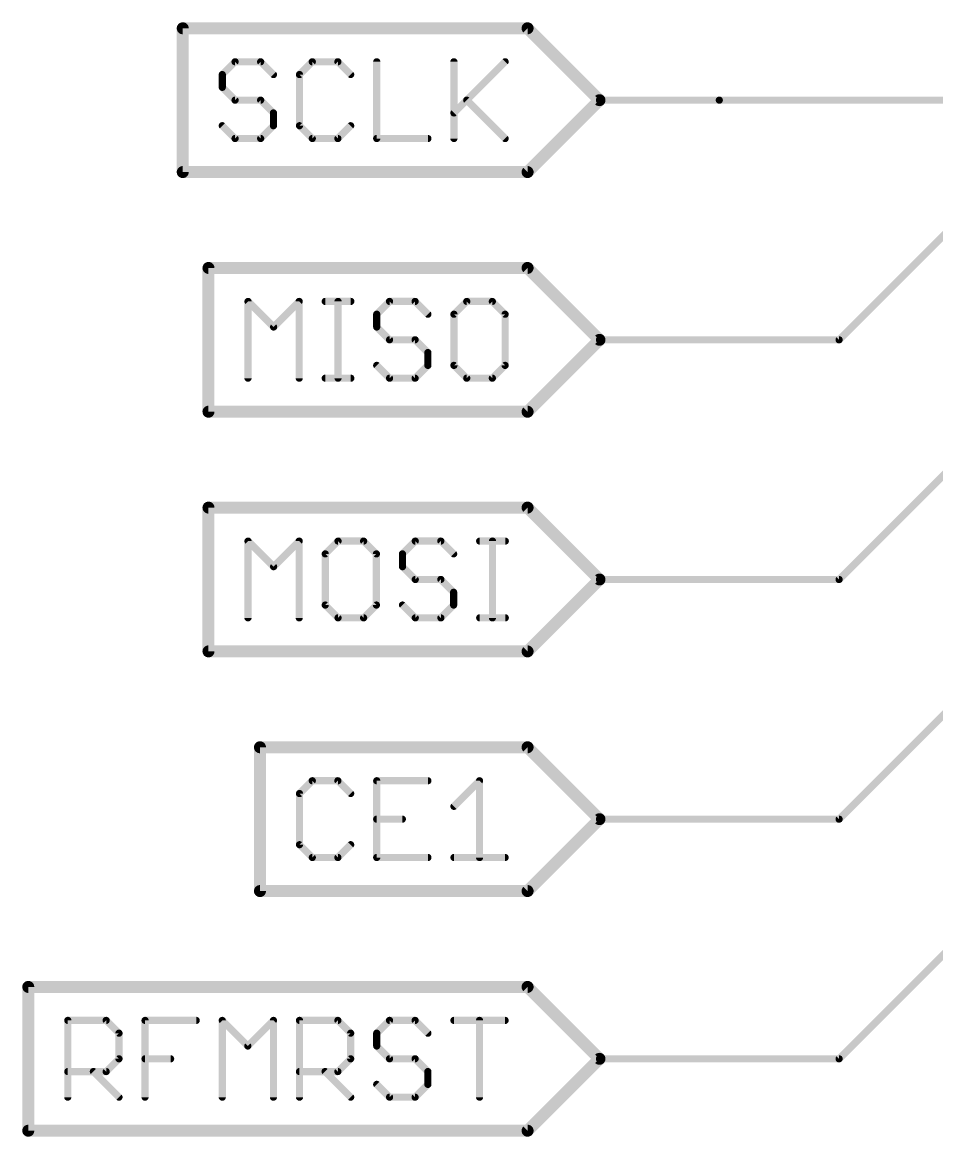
# Model space of a CAD drawing. Extents: x 2 to 137, y 1 to 177.
# Drawn here: x 74.12 to 93.51, y 61.85 to 85.47 of the extents above; entities that cross this region are included whole.
import ezdxf

# ---------------------------------------------------------------- set-up
doc = ezdxf.new("R2010")
doc.units = 0
doc.layers.add('91', color=94, linetype='CONTINUOUS')
doc.layers.add('95', color=250, linetype='CONTINUOUS')

msp = doc.modelspace()

# ---------------------------------------------------------------- linework, layer by layer
at = {"layer": '91', "const_width": 0.1524}
for points in [[(88.9, 83.82), (86.36, 83.82)], [(93.98, 83.82), (88.9, 83.82)], [(93.98, 81.28), (91.44, 78.74)], [(91.44, 78.74), (86.36, 78.74)], [(99.06, 76.2), (91.44, 68.58)], [(93.98, 76.2), (91.44, 73.66)], [(91.44, 73.66), (86.36, 73.66)], [(101.6, 73.66), (91.44, 63.5)], [(91.44, 68.58), (86.36, 68.58)], [(91.44, 63.5), (86.36, 63.5)]]:
    msp.add_lwpolyline(points, dxfattribs=at)
at = {"layer": '91', "const_width": 0.0762}
for points in [[(86.36, 83.8581, 1), (86.36, 83.7819)], [(88.9, 83.8581, 1), (88.9, 83.7819)], [(88.9, 83.7819, 1), (88.9, 83.8581)], [(86.36, 78.7781, 1), (86.36, 78.7019)], [(91.4131, 78.7669, 1), (91.4669, 78.7131)], [(91.44, 78.7019, 1), (91.44, 78.7781)], [(86.36, 73.6981, 1), (86.36, 73.6219)], [(91.4131, 73.6869, 1), (91.4669, 73.6331)], [(91.44, 73.6219, 1), (91.44, 73.6981)], [(86.36, 68.6181, 1), (86.36, 68.5419)], [(91.4131, 68.6069, 1), (91.4669, 68.5531)], [(91.44, 68.5419, 1), (91.44, 68.6181)], [(86.36, 63.5381, 1), (86.36, 63.4619)], [(91.4131, 63.5269, 1), (91.4669, 63.4731)], [(91.44, 63.4619, 1), (91.44, 63.5381)]]:
    msp.add_lwpolyline(points, format="xyb", dxfattribs=at)
at = {"layer": '95'}
for points, const_width in [([(84.836, 85.344), (77.5254, 85.344)], 0.254), ([(77.5254, 82.296), (77.5254, 85.344)], 0.254), ([(86.36, 83.82), (84.836, 85.344)], 0.254), ([(78.6347, 84.6342), (78.3636, 84.363)], 0.1524), ([(79.1771, 84.6342), (78.6347, 84.6342)], 0.1524), ([(79.4482, 84.363), (79.1771, 84.6342)], 0.1524), ([(80.2719, 84.6342), (80.0007, 84.363)], 0.1524), ([(80.8142, 84.6342), (80.2719, 84.6342)], 0.1524), ([(81.0854, 84.363), (80.8142, 84.6342)], 0.1524), ([(81.6379, 84.6342), (81.6379, 83.0072)], 0.1524), ([(83.275, 84.6342), (83.275, 83.0072)], 0.1524), ([(83.275, 83.5495), (84.3597, 84.6342)], 0.1524), ([(78.3636, 84.363), (78.3636, 84.0919)], 0.1524), ([(80.0007, 84.363), (80.0007, 83.2784)], 0.1524), ([(78.3636, 84.0919), (78.6347, 83.8207)], 0.1524), ([(78.6347, 83.8207), (79.1771, 83.8207)], 0.1524), ([(79.1771, 83.8207), (79.4482, 83.5495)], 0.1524), ([(83.5462, 83.8207), (84.3597, 83.0072)], 0.1524), ([(86.36, 83.82), (84.836, 82.296)], 0.254), ([(79.4482, 83.5495), (79.4482, 83.2784)], 0.1524), ([(78.6347, 83.0072), (78.3636, 83.2784)], 0.1524), ([(79.4482, 83.2784), (79.1771, 83.0072)], 0.1524), ([(80.0007, 83.2784), (80.2719, 83.0072)], 0.1524), ([(80.8142, 83.0072), (81.0854, 83.2784)], 0.1524), ([(79.1771, 83.0072), (78.6347, 83.0072)], 0.1524), ([(80.2719, 83.0072), (80.8142, 83.0072)], 0.1524), ([(81.6379, 83.0072), (82.7225, 83.0072)], 0.1524), ([(84.836, 82.296), (77.5254, 82.296)], 0.254), ([(84.836, 80.264), (78.0711, 80.264)], 0.254), ([(78.0711, 77.216), (78.0711, 80.264)], 0.254), ([(86.36, 78.74), (84.836, 80.264)], 0.254), ([(78.9093, 77.9272), (78.9093, 79.5542)], 0.1524), ([(78.9093, 79.5542), (79.4516, 79.0119)], 0.1524), ([(79.4516, 79.0119), (79.9939, 79.5542)], 0.1524), ([(79.9939, 79.5542), (79.9939, 77.9272)], 0.1524), ([(80.5464, 79.5542), (81.0888, 79.5542)], 0.1524), ([(80.8176, 77.9272), (80.8176, 79.5542)], 0.1524), ([(81.909, 79.5542), (81.6379, 79.283)], 0.1524), ([(82.4514, 79.5542), (81.909, 79.5542)], 0.1524), ([(82.7225, 79.283), (82.4514, 79.5542)], 0.1524), ([(83.5462, 79.5542), (83.275, 79.283)], 0.1524), ([(84.0885, 79.5542), (83.5462, 79.5542)], 0.1524), ([(84.3597, 79.283), (84.0885, 79.5542)], 0.1524), ([(81.6379, 79.283), (81.6379, 79.0119)], 0.1524), ([(83.275, 79.283), (83.275, 78.1984)], 0.1524), ([(84.3597, 78.1984), (84.3597, 79.283)], 0.1524), ([(81.6379, 79.0119), (81.909, 78.7407)], 0.1524), ([(81.909, 78.7407), (82.4514, 78.7407)], 0.1524), ([(82.4514, 78.7407), (82.7225, 78.4695)], 0.1524), ([(86.36, 78.74), (84.836, 77.216)], 0.254), ([(82.7225, 78.4695), (82.7225, 78.1984)], 0.1524), ([(81.909, 77.9272), (81.6379, 78.1984)], 0.1524), ([(82.7225, 78.1984), (82.4514, 77.9272)], 0.1524), ([(83.275, 78.1984), (83.5462, 77.9272)], 0.1524), ([(84.0885, 77.9272), (84.3597, 78.1984)], 0.1524), ([(80.5464, 77.9272), (81.0888, 77.9272)], 0.1524), ([(82.4514, 77.9272), (81.909, 77.9272)], 0.1524), ([(83.5462, 77.9272), (84.0885, 77.9272)], 0.1524), ([(84.836, 77.216), (78.0711, 77.216)], 0.254), ([(84.836, 75.184), (78.0711, 75.184)], 0.254), ([(78.0711, 72.136), (78.0711, 75.184)], 0.254), ([(86.36, 73.66), (84.836, 75.184)], 0.254), ([(78.9093, 72.8472), (78.9093, 74.4742)], 0.1524), ([(78.9093, 74.4742), (79.4516, 73.9319)], 0.1524), ([(79.4516, 73.9319), (79.9939, 74.4742)], 0.1524), ([(79.9939, 74.4742), (79.9939, 72.8472)], 0.1524), ([(80.8176, 74.4742), (80.5464, 74.203)], 0.1524), ([(81.3599, 74.4742), (80.8176, 74.4742)], 0.1524), ([(81.6311, 74.203), (81.3599, 74.4742)], 0.1524), ([(82.4548, 74.4742), (82.1836, 74.203)], 0.1524), ([(82.9971, 74.4742), (82.4548, 74.4742)], 0.1524), ([(83.2683, 74.203), (82.9971, 74.4742)], 0.1524), ([(83.8208, 74.4742), (84.3631, 74.4742)], 0.1524), ([(84.0919, 72.8472), (84.0919, 74.4742)], 0.1524), ([(80.5464, 74.203), (80.5464, 73.1184)], 0.1524), ([(81.6311, 73.1184), (81.6311, 74.203)], 0.1524), ([(82.1836, 74.203), (82.1836, 73.9319)], 0.1524), ([(82.1836, 73.9319), (82.4548, 73.6607)], 0.1524), ([(82.4548, 73.6607), (82.9971, 73.6607)], 0.1524), ([(82.9971, 73.6607), (83.2683, 73.3895)], 0.1524), ([(86.36, 73.66), (84.836, 72.136)], 0.254), ([(83.2683, 73.3895), (83.2683, 73.1184)], 0.1524), ([(80.5464, 73.1184), (80.8176, 72.8472)], 0.1524), ([(81.3599, 72.8472), (81.6311, 73.1184)], 0.1524), ([(82.4548, 72.8472), (82.1836, 73.1184)], 0.1524), ([(83.2683, 73.1184), (82.9971, 72.8472)], 0.1524), ([(80.8176, 72.8472), (81.3599, 72.8472)], 0.1524), ([(82.9971, 72.8472), (82.4548, 72.8472)], 0.1524), ([(83.8208, 72.8472), (84.3631, 72.8472)], 0.1524), ([(84.836, 72.136), (78.0711, 72.136)], 0.254), ([(84.836, 70.104), (79.1625, 70.104)], 0.254), ([(79.1625, 67.056), (79.1625, 70.104)], 0.254), ([(86.36, 68.58), (84.836, 70.104)], 0.254), ([(80.2719, 69.3942), (80.0007, 69.123)], 0.1524), ([(80.8142, 69.3942), (80.2719, 69.3942)], 0.1524), ([(81.0854, 69.123), (80.8142, 69.3942)], 0.1524), ([(82.7225, 69.3942), (81.6379, 69.3942)], 0.1524), ([(81.6379, 69.3942), (81.6379, 67.7672)], 0.1524), ([(83.275, 68.8519), (83.8174, 69.3942)], 0.1524), ([(83.8174, 69.3942), (83.8174, 67.7672)], 0.1524), ([(80.0007, 69.123), (80.0007, 68.0384)], 0.1524), ([(81.6379, 68.5807), (82.1802, 68.5807)], 0.1524), ([(86.36, 68.58), (84.836, 67.056)], 0.254), ([(80.0007, 68.0384), (80.2719, 67.7672)], 0.1524), ([(80.8142, 67.7672), (81.0854, 68.0384)], 0.1524), ([(80.2719, 67.7672), (80.8142, 67.7672)], 0.1524), ([(81.6379, 67.7672), (82.7225, 67.7672)], 0.1524), ([(83.275, 67.7672), (84.3597, 67.7672)], 0.1524), ([(84.836, 67.056), (79.1625, 67.056)], 0.254), ([(84.836, 65.024), (74.251, 65.024)], 0.254), ([(74.251, 61.976), (74.251, 65.024)], 0.254), ([(86.36, 63.5), (84.836, 65.024)], 0.254), ([(75.0892, 62.6872), (75.0892, 64.3142)], 0.1524), ([(75.0892, 64.3142), (75.9027, 64.3142)], 0.1524), ([(75.9027, 64.3142), (76.1739, 64.043)], 0.1524), ([(76.7264, 62.6872), (76.7264, 64.3142)], 0.1524), ([(76.7264, 64.3142), (77.8111, 64.3142)], 0.1524), ([(78.3636, 62.6872), (78.3636, 64.3142)], 0.1524), ([(78.3636, 64.3142), (78.9059, 63.7719)], 0.1524), ([(78.9059, 63.7719), (79.4482, 64.3142)], 0.1524), ([(79.4482, 64.3142), (79.4482, 62.6872)], 0.1524), ([(80.0007, 62.6872), (80.0007, 64.3142)], 0.1524), ([(80.0007, 64.3142), (80.8142, 64.3142)], 0.1524), ([(80.8142, 64.3142), (81.0854, 64.043)], 0.1524), ([(81.909, 64.3142), (81.6379, 64.043)], 0.1524), ([(82.4514, 64.3142), (81.909, 64.3142)], 0.1524), ([(82.7225, 64.043), (82.4514, 64.3142)], 0.1524), ([(83.275, 64.3142), (84.3597, 64.3142)], 0.1524), ([(83.8174, 62.6872), (83.8174, 64.3142)], 0.1524), ([(76.1739, 64.043), (76.1739, 63.5007)], 0.1524), ([(81.0854, 64.043), (81.0854, 63.5007)], 0.1524), ([(81.6379, 64.043), (81.6379, 63.7719)], 0.1524), ([(81.6379, 63.7719), (81.909, 63.5007)], 0.1524), ([(76.1739, 63.5007), (75.9027, 63.2295)], 0.1524), ([(76.7264, 63.5007), (77.2687, 63.5007)], 0.1524), ([(81.0854, 63.5007), (80.8142, 63.2295)], 0.1524), ([(81.909, 63.5007), (82.4514, 63.5007)], 0.1524), ([(82.4514, 63.5007), (82.7225, 63.2295)], 0.1524), ([(86.36, 63.5), (84.836, 61.976)], 0.254), ([(75.9027, 63.2295), (75.0892, 63.2295)], 0.1524), ([(75.6316, 63.2295), (76.1739, 62.6872)], 0.1524), ([(80.8142, 63.2295), (80.0007, 63.2295)], 0.1524), ([(80.543, 63.2295), (81.0854, 62.6872)], 0.1524), ([(82.7225, 63.2295), (82.7225, 62.9584)], 0.1524), ([(81.909, 62.6872), (81.6379, 62.9584)], 0.1524), ([(82.7225, 62.9584), (82.4514, 62.6872)], 0.1524), ([(82.4514, 62.6872), (81.909, 62.6872)], 0.1524), ([(84.836, 61.976), (74.251, 61.976)], 0.254)]:
    msp.add_lwpolyline(points, dxfattribs=dict(at, const_width=const_width))
for points, const_width in [([(77.5254, 85.4075, 1), (77.5254, 85.2805)], 0.127), ([(77.5889, 85.344, 1), (77.4619, 85.344)], 0.127), ([(84.8809, 85.3889, 1), (84.7911, 85.2991)], 0.127), ([(84.836, 85.2805, 1), (84.836, 85.4075)], 0.127), ([(78.6347, 84.6723, 1), (78.6347, 84.5961)], 0.0762), ([(78.6617, 84.6072, 1), (78.6078, 84.6611)], 0.0762), ([(79.204, 84.6611, 1), (79.1501, 84.6072)], 0.0762), ([(79.1771, 84.5961, 1), (79.1771, 84.6723)], 0.0762), ([(80.2719, 84.6723, 1), (80.2719, 84.5961)], 0.0762), ([(80.2988, 84.6072, 1), (80.2449, 84.6611)], 0.0762), ([(80.8412, 84.6611, 1), (80.7873, 84.6072)], 0.0762), ([(80.8142, 84.5961, 1), (80.8142, 84.6723)], 0.0762), ([(81.676, 84.6342, 1), (81.5998, 84.6342)], 0.0762), ([(83.3131, 84.6342, 1), (83.2369, 84.6342)], 0.0762), ([(84.3866, 84.6072, 1), (84.3328, 84.6611)], 0.0762), ([(78.3366, 84.39, 1), (78.3905, 84.3361)], 0.0762), ([(78.4017, 84.363, 1), (78.3255, 84.363)], 0.0762), ([(79.4213, 84.3361, 1), (79.4752, 84.39)], 0.0762), ([(80.0388, 84.363, 1), (79.9626, 84.363)], 0.0762), ([(79.9738, 84.39, 1), (80.0277, 84.3361)], 0.0762), ([(81.0584, 84.3361, 1), (81.1123, 84.39)], 0.0762), ([(78.3905, 84.1188, 1), (78.3366, 84.0649)], 0.0762), ([(78.3255, 84.0919, 1), (78.4017, 84.0919)], 0.0762), ([(78.6347, 83.8588, 1), (78.6347, 83.7826)], 0.0762), ([(78.6078, 83.7938, 1), (78.6617, 83.8476)], 0.0762), ([(79.204, 83.8476, 1), (79.1501, 83.7938)], 0.0762), ([(79.1771, 83.7826, 1), (79.1771, 83.8588)], 0.0762), ([(83.5731, 83.8476, 1), (83.5193, 83.7938)], 0.0762), ([(86.4049, 83.7751, 1), (86.3151, 83.8649)], 0.127), ([(86.3151, 83.7751, 1), (86.4049, 83.8649)], 0.127), ([(79.4863, 83.5495, 1), (79.4101, 83.5495)], 0.0762), ([(79.4213, 83.5226, 1), (79.4752, 83.5765)], 0.0762), ([(83.2481, 83.5765, 1), (83.302, 83.5226)], 0.0762), ([(78.3905, 83.3053, 1), (78.3366, 83.2514)], 0.0762), ([(79.4101, 83.2784, 1), (79.4863, 83.2784)], 0.0762), ([(79.4752, 83.2514, 1), (79.4213, 83.3053)], 0.0762), ([(80.0277, 83.3053, 1), (79.9738, 83.2514)], 0.0762), ([(79.9626, 83.2784, 1), (80.0388, 83.2784)], 0.0762), ([(81.1123, 83.2514, 1), (81.0584, 83.3053)], 0.0762), ([(78.6347, 83.0453, 1), (78.6347, 82.9691)], 0.0762), ([(78.6078, 82.9803, 1), (78.6617, 83.0341)], 0.0762), ([(79.1501, 83.0341, 1), (79.204, 82.9803)], 0.0762), ([(79.1771, 82.9691, 1), (79.1771, 83.0453)], 0.0762), ([(80.2719, 83.0453, 1), (80.2719, 82.9691)], 0.0762), ([(80.2449, 82.9803, 1), (80.2988, 83.0341)], 0.0762), ([(80.7873, 83.0341, 1), (80.8412, 82.9803)], 0.0762), ([(80.8142, 82.9691, 1), (80.8142, 83.0453)], 0.0762), ([(81.6379, 83.0453, 1), (81.6379, 82.9691)], 0.0762), ([(81.5998, 83.0072, 1), (81.676, 83.0072)], 0.0762), ([(82.7225, 82.9691, 1), (82.7225, 83.0453)], 0.0762), ([(83.2369, 83.0072, 1), (83.3131, 83.0072)], 0.0762), ([(84.3328, 82.9803, 1), (84.3866, 83.0341)], 0.0762), ([(77.5254, 82.3595, 1), (77.5254, 82.2325)], 0.127), ([(77.4619, 82.296, 1), (77.5889, 82.296)], 0.127), ([(84.7911, 82.3409, 1), (84.8809, 82.2511)], 0.127), ([(84.836, 82.2325, 1), (84.836, 82.3595)], 0.127), ([(78.0711, 80.3275, 1), (78.0711, 80.2005)], 0.127), ([(78.1346, 80.264, 1), (78.0076, 80.264)], 0.127), ([(84.8809, 80.3089, 1), (84.7911, 80.2191)], 0.127), ([(84.836, 80.2005, 1), (84.836, 80.3275)], 0.127), ([(78.9362, 79.5811, 1), (78.8823, 79.5272)], 0.0762), ([(78.9474, 79.5542, 1), (78.8712, 79.5542)], 0.0762), ([(80.032, 79.5542, 1), (79.9558, 79.5542)], 0.0762), ([(80.0209, 79.5272, 1), (79.967, 79.5811)], 0.0762), ([(80.5464, 79.5923, 1), (80.5464, 79.5161)], 0.0762), ([(80.8557, 79.5542, 1), (80.7795, 79.5542)], 0.0762), ([(81.0888, 79.5161, 1), (81.0888, 79.5923)], 0.0762), ([(81.909, 79.5923, 1), (81.909, 79.5161)], 0.0762), ([(81.936, 79.5272, 1), (81.8821, 79.5811)], 0.0762), ([(82.4783, 79.5811, 1), (82.4244, 79.5272)], 0.0762), ([(82.4514, 79.5161, 1), (82.4514, 79.5923)], 0.0762), ([(83.5462, 79.5923, 1), (83.5462, 79.5161)], 0.0762), ([(83.5731, 79.5272, 1), (83.5193, 79.5811)], 0.0762), ([(84.1155, 79.5811, 1), (84.0616, 79.5272)], 0.0762), ([(84.0885, 79.5161, 1), (84.0885, 79.5923)], 0.0762), ([(81.6109, 79.31, 1), (81.6648, 79.2561)], 0.0762), ([(81.676, 79.283, 1), (81.5998, 79.283)], 0.0762), ([(82.6956, 79.2561, 1), (82.7495, 79.31)], 0.0762), ([(83.3131, 79.283, 1), (83.2369, 79.283)], 0.0762), ([(83.2481, 79.31, 1), (83.302, 79.2561)], 0.0762), ([(84.3978, 79.283, 1), (84.3216, 79.283)], 0.0762), ([(84.3328, 79.2561, 1), (84.3866, 79.31)], 0.0762), ([(79.4247, 79.0388, 1), (79.4786, 78.9849)], 0.0762), ([(79.4247, 78.9849, 1), (79.4786, 79.0388)], 0.0762), ([(81.6648, 79.0388, 1), (81.6109, 78.9849)], 0.0762), ([(81.5998, 79.0119, 1), (81.676, 79.0119)], 0.0762), ([(81.909, 78.7788, 1), (81.909, 78.7026)], 0.0762), ([(81.8821, 78.7138, 1), (81.936, 78.7676)], 0.0762), ([(82.4783, 78.7676, 1), (82.4244, 78.7138)], 0.0762), ([(82.4514, 78.7026, 1), (82.4514, 78.7788)], 0.0762), ([(86.4049, 78.6951, 1), (86.3151, 78.7849)], 0.127), ([(86.3151, 78.6951, 1), (86.4049, 78.7849)], 0.127), ([(82.7606, 78.4695, 1), (82.6844, 78.4695)], 0.0762), ([(82.6956, 78.4426, 1), (82.7495, 78.4965)], 0.0762), ([(81.6648, 78.2253, 1), (81.6109, 78.1714)], 0.0762), ([(82.6844, 78.1984, 1), (82.7606, 78.1984)], 0.0762), ([(82.7495, 78.1714, 1), (82.6956, 78.2253)], 0.0762), ([(83.302, 78.2253, 1), (83.2481, 78.1714)], 0.0762), ([(83.2369, 78.1984, 1), (83.3131, 78.1984)], 0.0762), ([(84.3216, 78.1984, 1), (84.3978, 78.1984)], 0.0762), ([(84.3866, 78.1714, 1), (84.3328, 78.2253)], 0.0762), ([(78.8712, 77.9272, 1), (78.9474, 77.9272)], 0.0762), ([(79.9558, 77.9272, 1), (80.032, 77.9272)], 0.0762), ([(80.5464, 77.9653, 1), (80.5464, 77.8891)], 0.0762), ([(80.7795, 77.9272, 1), (80.8557, 77.9272)], 0.0762), ([(81.0888, 77.8891, 1), (81.0888, 77.9653)], 0.0762), ([(81.909, 77.9653, 1), (81.909, 77.8891)], 0.0762), ([(81.8821, 77.9003, 1), (81.936, 77.9541)], 0.0762), ([(82.4244, 77.9541, 1), (82.4783, 77.9003)], 0.0762), ([(82.4514, 77.8891, 1), (82.4514, 77.9653)], 0.0762), ([(83.5462, 77.9653, 1), (83.5462, 77.8891)], 0.0762), ([(83.5193, 77.9003, 1), (83.5731, 77.9541)], 0.0762), ([(84.0616, 77.9541, 1), (84.1155, 77.9003)], 0.0762), ([(84.0885, 77.8891, 1), (84.0885, 77.9653)], 0.0762), ([(78.0711, 77.2795, 1), (78.0711, 77.1525)], 0.127), ([(78.0076, 77.216, 1), (78.1346, 77.216)], 0.127), ([(84.7911, 77.2609, 1), (84.8809, 77.1711)], 0.127), ([(84.836, 77.1525, 1), (84.836, 77.2795)], 0.127), ([(78.0711, 75.2475, 1), (78.0711, 75.1205)], 0.127), ([(78.1346, 75.184, 1), (78.0076, 75.184)], 0.127), ([(84.8809, 75.2289, 1), (84.7911, 75.1391)], 0.127), ([(84.836, 75.1205, 1), (84.836, 75.2475)], 0.127), ([(78.9362, 74.5011, 1), (78.8823, 74.4472)], 0.0762), ([(78.9474, 74.4742, 1), (78.8712, 74.4742)], 0.0762), ([(80.032, 74.4742, 1), (79.9558, 74.4742)], 0.0762), ([(80.0209, 74.4472, 1), (79.967, 74.5011)], 0.0762), ([(80.8176, 74.5123, 1), (80.8176, 74.4361)], 0.0762), ([(80.8445, 74.4472, 1), (80.7907, 74.5011)], 0.0762), ([(81.3869, 74.5011, 1), (81.333, 74.4472)], 0.0762), ([(81.3599, 74.4361, 1), (81.3599, 74.5123)], 0.0762), ([(82.4548, 74.5123, 1), (82.4548, 74.4361)], 0.0762), ([(82.4817, 74.4472, 1), (82.4278, 74.5011)], 0.0762), ([(83.024, 74.5011, 1), (82.9702, 74.4472)], 0.0762), ([(82.9971, 74.4361, 1), (82.9971, 74.5123)], 0.0762), ([(83.8208, 74.5123, 1), (83.8208, 74.4361)], 0.0762), ([(84.13, 74.4742, 1), (84.0538, 74.4742)], 0.0762), ([(84.3631, 74.4361, 1), (84.3631, 74.5123)], 0.0762), ([(80.5845, 74.203, 1), (80.5083, 74.203)], 0.0762), ([(80.5195, 74.23, 1), (80.5734, 74.1761)], 0.0762), ([(81.6692, 74.203, 1), (81.593, 74.203)], 0.0762), ([(81.6042, 74.1761, 1), (81.658, 74.23)], 0.0762), ([(82.2217, 74.203, 1), (82.1455, 74.203)], 0.0762), ([(82.1567, 74.23, 1), (82.2105, 74.1761)], 0.0762), ([(83.2413, 74.1761, 1), (83.2952, 74.23)], 0.0762), ([(79.4247, 73.9588, 1), (79.4786, 73.9049)], 0.0762), ([(79.4247, 73.9049, 1), (79.4786, 73.9588)], 0.0762), ([(82.2105, 73.9588, 1), (82.1567, 73.9049)], 0.0762), ([(82.1455, 73.9319, 1), (82.2217, 73.9319)], 0.0762), ([(82.4548, 73.6988, 1), (82.4548, 73.6226)], 0.0762), ([(82.4278, 73.6338, 1), (82.4817, 73.6876)], 0.0762), ([(83.024, 73.6876, 1), (82.9701, 73.6338)], 0.0762), ([(82.9971, 73.6226, 1), (82.9971, 73.6988)], 0.0762), ([(86.4049, 73.6151, 1), (86.3151, 73.7049)], 0.127), ([(86.3151, 73.6151, 1), (86.4049, 73.7049)], 0.127), ([(83.3064, 73.3895, 1), (83.2302, 73.3895)], 0.0762), ([(83.2413, 73.3626, 1), (83.2952, 73.4165)], 0.0762), ([(80.5734, 73.1453, 1), (80.5195, 73.0914)], 0.0762), ([(80.5083, 73.1184, 1), (80.5845, 73.1184)], 0.0762), ([(81.593, 73.1184, 1), (81.6692, 73.1184)], 0.0762), ([(81.658, 73.0914, 1), (81.6042, 73.1453)], 0.0762), ([(82.2105, 73.1453, 1), (82.1567, 73.0914)], 0.0762), ([(83.2302, 73.1184, 1), (83.3064, 73.1184)], 0.0762), ([(83.2952, 73.0914, 1), (83.2413, 73.1453)], 0.0762), ([(78.8712, 72.8472, 1), (78.9474, 72.8472)], 0.0762), ([(79.9558, 72.8472, 1), (80.032, 72.8472)], 0.0762), ([(80.8176, 72.8853, 1), (80.8176, 72.8091)], 0.0762), ([(80.7907, 72.8203, 1), (80.8445, 72.8741)], 0.0762), ([(81.333, 72.8741, 1), (81.3869, 72.8203)], 0.0762), ([(81.3599, 72.8091, 1), (81.3599, 72.8853)], 0.0762), ([(82.4548, 72.8853, 1), (82.4548, 72.8091)], 0.0762), ([(82.4278, 72.8203, 1), (82.4817, 72.8741)], 0.0762), ([(82.9702, 72.8741, 1), (83.024, 72.8203)], 0.0762), ([(82.9971, 72.8091, 1), (82.9971, 72.8853)], 0.0762), ([(83.8208, 72.8853, 1), (83.8208, 72.8091)], 0.0762), ([(84.0538, 72.8472, 1), (84.13, 72.8472)], 0.0762), ([(84.3631, 72.8091, 1), (84.3631, 72.8853)], 0.0762), ([(78.0711, 72.1995, 1), (78.0711, 72.0725)], 0.127), ([(78.0076, 72.136, 1), (78.1346, 72.136)], 0.127), ([(84.7911, 72.1809, 1), (84.8809, 72.0911)], 0.127), ([(84.836, 72.0725, 1), (84.836, 72.1995)], 0.127), ([(79.1625, 70.1675, 1), (79.1625, 70.0405)], 0.127), ([(79.226, 70.104, 1), (79.099, 70.104)], 0.127), ([(84.8809, 70.1489, 1), (84.7911, 70.0591)], 0.127), ([(84.836, 70.0405, 1), (84.836, 70.1675)], 0.127), ([(80.2719, 69.4323, 1), (80.2719, 69.3561)], 0.0762), ([(80.2988, 69.3672, 1), (80.2449, 69.4211)], 0.0762), ([(80.8412, 69.4211, 1), (80.7873, 69.3672)], 0.0762), ([(80.8142, 69.3561, 1), (80.8142, 69.4323)], 0.0762), ([(81.6379, 69.4323, 1), (81.6379, 69.3561)], 0.0762), ([(81.676, 69.3942, 1), (81.5998, 69.3942)], 0.0762), ([(82.7225, 69.3561, 1), (82.7225, 69.4323)], 0.0762), ([(83.8555, 69.3942, 1), (83.7793, 69.3942)], 0.0762), ([(83.8443, 69.3672, 1), (83.7904, 69.4211)], 0.0762), ([(80.0388, 69.123, 1), (79.9626, 69.123)], 0.0762), ([(79.9738, 69.15, 1), (80.0277, 69.0961)], 0.0762), ([(81.0584, 69.0961, 1), (81.1123, 69.15)], 0.0762), ([(83.2481, 68.8788, 1), (83.302, 68.8249)], 0.0762), ([(81.6379, 68.6188, 1), (81.6379, 68.5426)], 0.0762), ([(82.1802, 68.5426, 1), (82.1802, 68.6188)], 0.0762), ([(86.4049, 68.5351, 1), (86.3151, 68.6249)], 0.127), ([(86.3151, 68.5351, 1), (86.4049, 68.6249)], 0.127), ([(80.0277, 68.0653, 1), (79.9738, 68.0114)], 0.0762), ([(79.9626, 68.0384, 1), (80.0388, 68.0384)], 0.0762), ([(81.1123, 68.0114, 1), (81.0584, 68.0653)], 0.0762), ([(80.2719, 67.8053, 1), (80.2719, 67.7291)], 0.0762), ([(80.2449, 67.7403, 1), (80.2988, 67.7941)], 0.0762), ([(80.7873, 67.7941, 1), (80.8412, 67.7403)], 0.0762), ([(80.8142, 67.7291, 1), (80.8142, 67.8053)], 0.0762), ([(81.6379, 67.8053, 1), (81.6379, 67.7291)], 0.0762), ([(81.5998, 67.7672, 1), (81.676, 67.7672)], 0.0762), ([(82.7225, 67.7291, 1), (82.7225, 67.8053)], 0.0762), ([(83.275, 67.8053, 1), (83.275, 67.7291)], 0.0762), ([(83.7793, 67.7672, 1), (83.8555, 67.7672)], 0.0762), ([(84.3597, 67.7291, 1), (84.3597, 67.8053)], 0.0762), ([(79.1625, 67.1195, 1), (79.1625, 66.9925)], 0.127), ([(79.099, 67.056, 1), (79.226, 67.056)], 0.127), ([(84.7911, 67.1009, 1), (84.8809, 67.0111)], 0.127), ([(84.836, 66.9925, 1), (84.836, 67.1195)], 0.127), ([(74.251, 65.0875, 1), (74.251, 64.9605)], 0.127), ([(74.3145, 65.024, 1), (74.1875, 65.024)], 0.127), ([(84.8809, 65.0689, 1), (84.7911, 64.9791)], 0.127), ([(84.836, 64.9605, 1), (84.836, 65.0875)], 0.127), ([(75.1273, 64.3142, 1), (75.0511, 64.3142)], 0.0762), ([(75.0892, 64.3523, 1), (75.0892, 64.2761)], 0.0762), ([(75.9297, 64.3411, 1), (75.8758, 64.2872)], 0.0762), ([(75.9027, 64.2761, 1), (75.9027, 64.3523)], 0.0762), ([(76.7645, 64.3142, 1), (76.6883, 64.3142)], 0.0762), ([(76.7264, 64.3523, 1), (76.7264, 64.2761)], 0.0762), ([(77.8111, 64.2761, 1), (77.8111, 64.3523)], 0.0762), ([(78.3905, 64.3411, 1), (78.3366, 64.2872)], 0.0762), ([(78.4017, 64.3142, 1), (78.3255, 64.3142)], 0.0762), ([(79.4863, 64.3142, 1), (79.4101, 64.3142)], 0.0762), ([(79.4752, 64.2872, 1), (79.4213, 64.3411)], 0.0762), ([(80.0388, 64.3142, 1), (79.9626, 64.3142)], 0.0762), ([(80.0007, 64.3523, 1), (80.0007, 64.2761)], 0.0762), ([(80.8411, 64.3411, 1), (80.7873, 64.2872)], 0.0762), ([(80.8142, 64.2761, 1), (80.8142, 64.3523)], 0.0762), ([(81.909, 64.3523, 1), (81.909, 64.2761)], 0.0762), ([(81.936, 64.2872, 1), (81.8821, 64.3411)], 0.0762), ([(82.4783, 64.3411, 1), (82.4244, 64.2872)], 0.0762), ([(82.4514, 64.2761, 1), (82.4514, 64.3523)], 0.0762), ([(83.275, 64.3523, 1), (83.275, 64.2761)], 0.0762), ([(83.8555, 64.3142, 1), (83.7793, 64.3142)], 0.0762), ([(84.3597, 64.2761, 1), (84.3597, 64.3523)], 0.0762), ([(76.212, 64.043, 1), (76.1358, 64.043)], 0.0762), ([(76.147, 64.0161, 1), (76.2008, 64.07)], 0.0762), ([(81.1235, 64.043, 1), (81.0473, 64.043)], 0.0762), ([(81.0584, 64.0161, 1), (81.1123, 64.07)], 0.0762), ([(81.6109, 64.07, 1), (81.6648, 64.0161)], 0.0762), ([(81.676, 64.043, 1), (81.5998, 64.043)], 0.0762), ([(82.6956, 64.0161, 1), (82.7495, 64.07)], 0.0762), ([(78.8789, 63.7988, 1), (78.9328, 63.7449)], 0.0762), ([(78.8789, 63.7449, 1), (78.9328, 63.7988)], 0.0762), ([(81.6648, 63.7988, 1), (81.6109, 63.7449)], 0.0762), ([(81.5998, 63.7719, 1), (81.676, 63.7719)], 0.0762), ([(76.2008, 63.4738, 1), (76.147, 63.5276)], 0.0762), ([(76.7264, 63.5388, 1), (76.7264, 63.4626)], 0.0762), ([(77.2687, 63.4626, 1), (77.2687, 63.5388)], 0.0762), ([(81.1123, 63.4738, 1), (81.0584, 63.5276)], 0.0762), ([(81.909, 63.5388, 1), (81.909, 63.4626)], 0.0762), ([(81.8821, 63.4738, 1), (81.936, 63.5276)], 0.0762), ([(82.4783, 63.5276, 1), (82.4244, 63.4738)], 0.0762), ([(82.4514, 63.4626, 1), (82.4514, 63.5388)], 0.0762), ([(86.4049, 63.4551, 1), (86.3151, 63.5449)], 0.127), ([(86.3151, 63.4551, 1), (86.4049, 63.5449)], 0.127), ([(76.1358, 63.5007, 1), (76.212, 63.5007)], 0.0762), ([(81.0473, 63.5007, 1), (81.1235, 63.5007)], 0.0762), ([(75.0892, 63.2676, 1), (75.0892, 63.1914)], 0.0762), ([(75.6585, 63.2565, 1), (75.6046, 63.2026)], 0.0762), ([(75.8758, 63.2565, 1), (75.9297, 63.2026)], 0.0762), ([(75.9027, 63.1914, 1), (75.9027, 63.2676)], 0.0762), ([(80.0007, 63.2676, 1), (80.0007, 63.1914)], 0.0762), ([(80.57, 63.2565, 1), (80.5161, 63.2026)], 0.0762), ([(80.7873, 63.2565, 1), (80.8412, 63.2026)], 0.0762), ([(80.8142, 63.1914, 1), (80.8142, 63.2676)], 0.0762), ([(82.7606, 63.2295, 1), (82.6844, 63.2295)], 0.0762), ([(82.6956, 63.2026, 1), (82.7495, 63.2565)], 0.0762), ([(81.6648, 62.9853, 1), (81.6109, 62.9314)], 0.0762), ([(82.6844, 62.9584, 1), (82.7606, 62.9584)], 0.0762), ([(82.7495, 62.9314, 1), (82.6956, 62.9853)], 0.0762), ([(75.0511, 62.6872, 1), (75.1273, 62.6872)], 0.0762), ([(76.147, 62.6603, 1), (76.2008, 62.7141)], 0.0762), ([(76.6883, 62.6872, 1), (76.7645, 62.6872)], 0.0762), ([(78.3255, 62.6872, 1), (78.4017, 62.6872)], 0.0762), ([(79.4101, 62.6872, 1), (79.4863, 62.6872)], 0.0762), ([(79.9626, 62.6872, 1), (80.0388, 62.6872)], 0.0762), ([(81.0584, 62.6603, 1), (81.1123, 62.7141)], 0.0762), ([(81.909, 62.7253, 1), (81.909, 62.6491)], 0.0762), ([(81.8821, 62.6603, 1), (81.936, 62.7141)], 0.0762), ([(82.4244, 62.7141, 1), (82.4783, 62.6603)], 0.0762), ([(82.4514, 62.6491, 1), (82.4514, 62.7253)], 0.0762), ([(83.7793, 62.6872, 1), (83.8555, 62.6872)], 0.0762), ([(74.251, 62.0395, 1), (74.251, 61.9125)], 0.127), ([(74.1875, 61.976, 1), (74.3145, 61.976)], 0.127), ([(84.7911, 62.0209, 1), (84.8809, 61.9311)], 0.127), ([(84.836, 61.9125, 1), (84.836, 62.0395)], 0.127)]:
    msp.add_lwpolyline(points, format="xyb", dxfattribs=dict(at, const_width=const_width))

doc.saveas('drawing.dxf')
